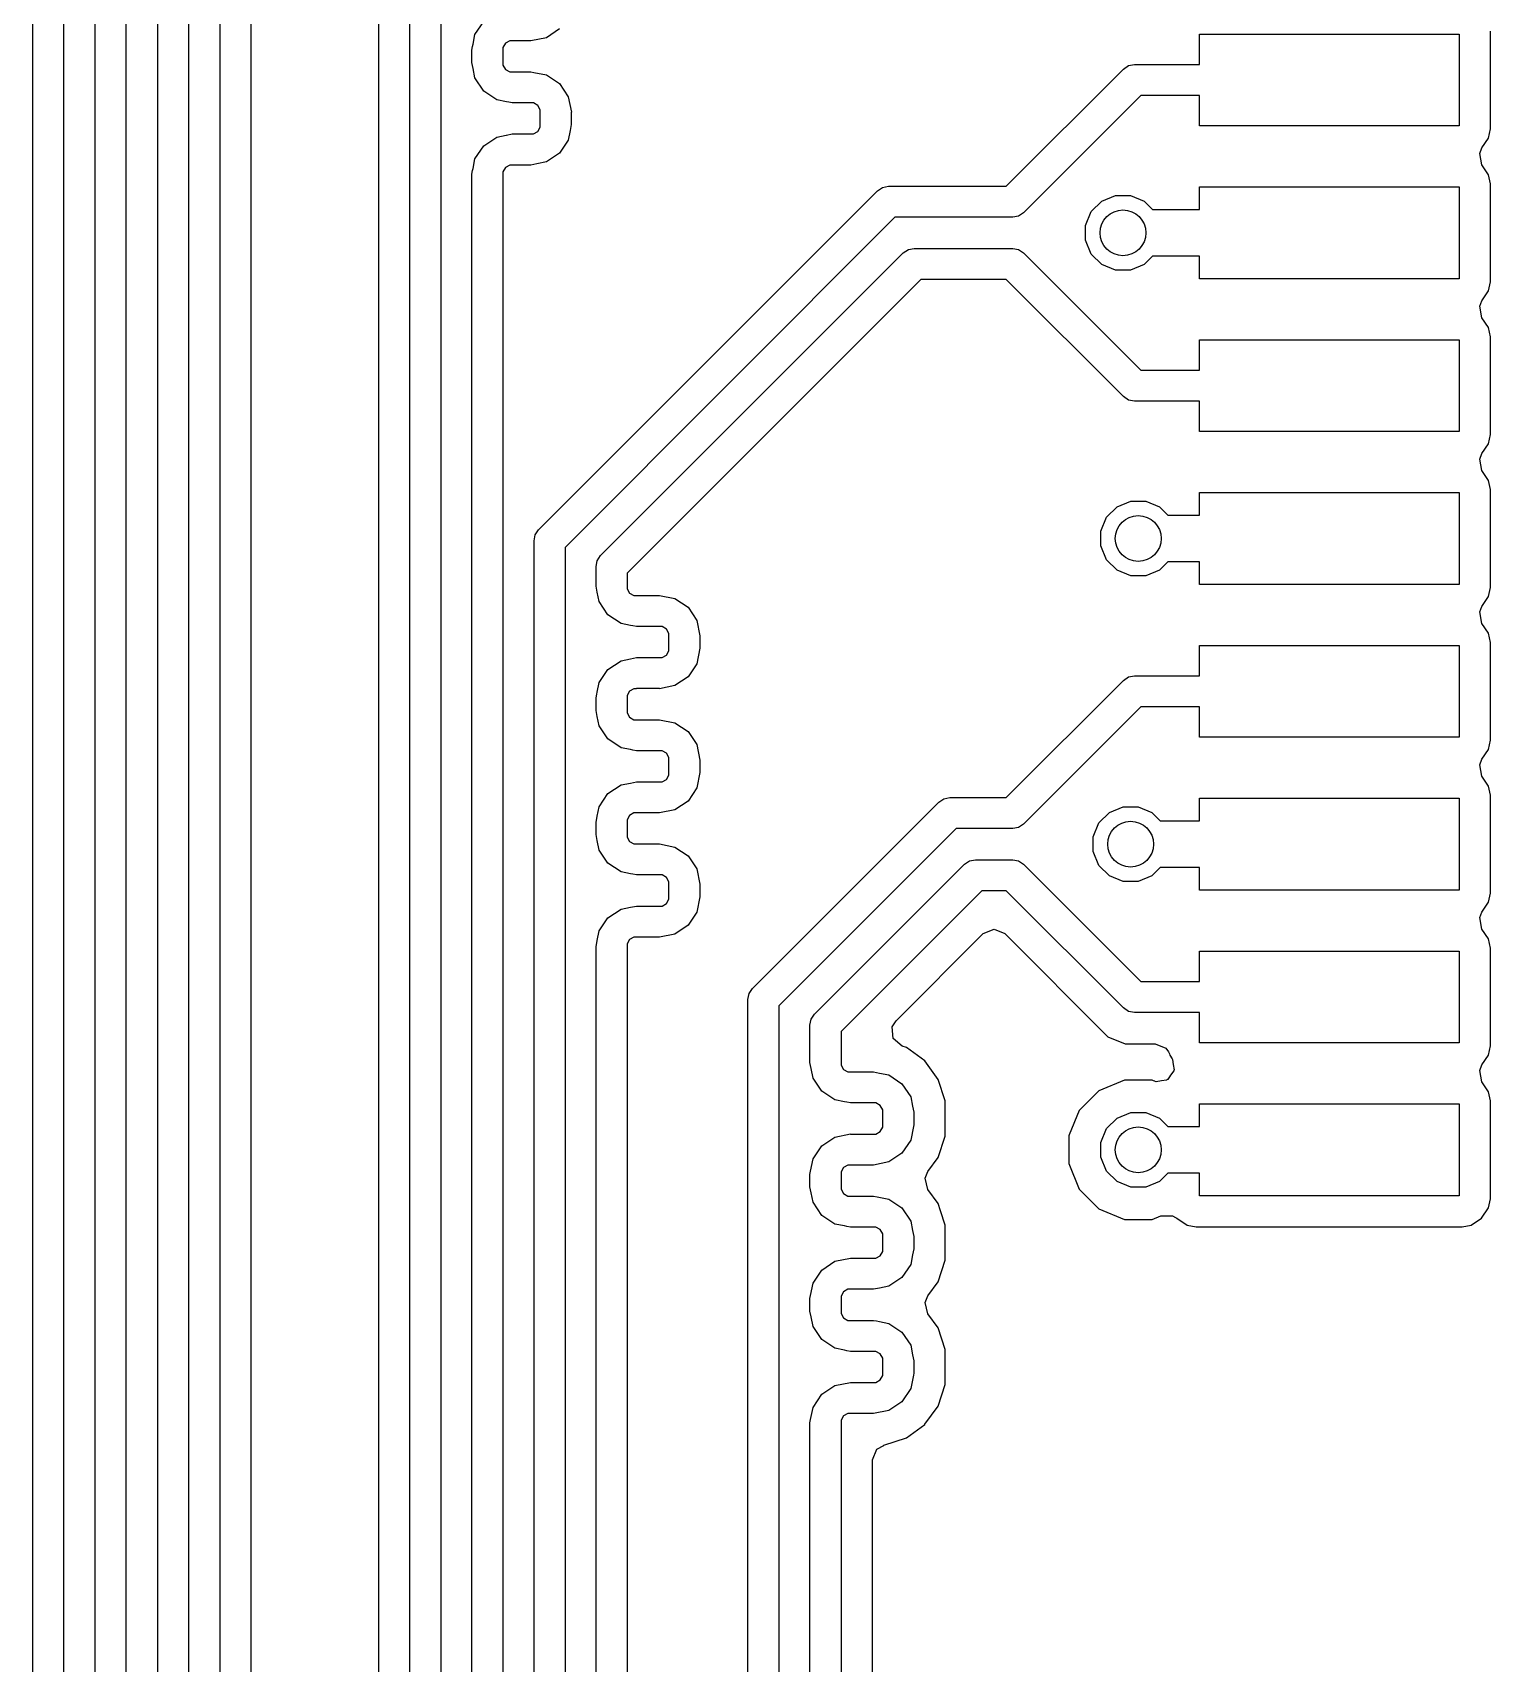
# Model space of a CAD drawing. Extents: x 92.1 to 184.9, y -117.4 to -66.6.
# Drawn here: x 150.41 to 155.18, y -98.53 to -93.19 of the extents above; entities that cross this region are included whole.
import ezdxf

# ---------------------------------------------------------------- set-up
doc = ezdxf.new("R2010")
doc.units = 0
doc.layers.add('BLACK', color=7, linetype='CONTINUOUS')

msp = doc.modelspace()

# ---------------------------------------------------------------- linework, layer by layer
at = {"layer": 'BLACK', "linetype": 'CONTINUOUS'}
for p, q in [((150.4067, -88.409506), (150.4067, -102.775791)), ((150.5092, -102.838958), (150.5092, -88.44)), ((150.6108, -88.461042), (150.6108, -102.86)), ((150.7134, -102.69), (150.7134, -88.7058)), ((150.815, -88.726842), (150.815, -102.69)), ((150.9176, -102.88), (150.9176, -88.9532)), ((151.0192, -89.002598), (151.0192, -102.88)), ((151.1217, -102.4125), (151.1217, -89.126474)), ((151.5387, -92.233822), (151.5387, -101.240915)), ((151.6412, -101.210422), (151.6412, -92.264316)), ((151.7428, -92.285358), (151.7428, -101.18938)), ((151.84827, -93.232716), (151.854471, -93.20161)), ((151.854471, -93.20161), (151.883103, -93.15878)), ((152.131056, -93.183001), (152.088217, -93.211648)), ((154.225, -93.2992), (154.225, -93.2)), ((154.225, -93.2), (155.075, -93.2)), ((155.075, -93.2), (155.075, -93.5)), ((155.1775, -93.510095), (155.177499, -93.189906)), ((151.8444, -93.252135), (151.846833, -93.239925)), ((151.844403, -93.252144), (151.8444, -93.252135)), ((151.8444, -93.25216), (151.844403, -93.252144)), ((151.8444, -93.2928), (151.8444, -93.25216)), ((151.846833, -93.239925), (151.848267, -93.23272)), ((151.848267, -93.23272), (151.84827, -93.232716)), ((151.946003, -93.244016), (151.946, -93.25216)), ((151.946, -93.25216), (151.946, -93.2928)), ((151.954175, -93.22987), (151.946003, -93.244016)), ((151.968324, -93.221701), (151.954175, -93.22987)), ((151.976492, -93.2217), (151.968324, -93.221701)), ((152.037648, -93.22168), (151.976492, -93.22168)), ((151.976492, -93.22168), (151.976492, -93.2217)), ((152.037666, -93.221676), (152.037648, -93.22168)), ((152.037678, -93.22168), (152.037666, -93.221676)), ((152.088217, -93.211648), (152.037678, -93.221728)), ((152.037678, -93.221728), (152.037678, -93.22168)), ((151.848267, -93.31224), (151.8444, -93.2928)), ((151.848291, -93.312264), (151.848267, -93.31224)), ((151.854471, -93.343337), (151.848291, -93.312264)), ((151.946, -93.2928), (151.94602, -93.2928)), ((151.94602, -93.2928), (151.94602, -93.300966)), ((151.94602, -93.300966), (151.954185, -93.31511)), ((153.976578, -93.314079), (153.993059, -93.303067)), ((153.993059, -93.303067), (154.012499, -93.2992)), ((154.012499, -93.2992), (154.225, -93.2992)), ((151.883094, -93.386183), (151.854471, -93.343337)), ((151.954185, -93.31511), (151.968327, -93.323278)), ((151.968327, -93.323278), (151.976493, -93.32328)), ((151.976493, -93.32328), (152.037656, -93.32328)), ((152.037656, -93.32328), (152.047067, -93.325152)), ((152.047067, -93.325152), (152.088196, -93.33331)), ((152.088196, -93.33331), (152.131075, -93.361929)), ((152.131075, -93.361929), (152.159737, -93.404778)), ((153.593057, -93.6976), (153.976578, -93.314079)), ((151.925933, -93.414817), (151.883094, -93.386183)), ((151.957037, -93.42101), (151.925933, -93.414817)), ((152.159737, -93.404778), (152.16982, -93.455335)), ((154.033541, -93.4008), (153.65002, -93.784321)), ((154.225, -93.4008), (154.033541, -93.4008)), ((154.225, -93.5), (154.225, -93.4008)), ((151.95704, -93.421013), (151.957037, -93.42101)), ((151.965077, -93.422611), (151.95704, -93.421013)), ((151.976468, -93.42488), (151.965077, -93.422611)), ((151.976472, -93.424878), (151.976468, -93.42488)), ((151.97648, -93.42488), (151.976472, -93.424878)), ((152.037656, -93.42488), (151.97648, -93.42488)), ((152.037672, -93.424876), (152.037656, -93.42488)), ((152.037683, -93.42488), (152.037672, -93.424876)), ((152.045862, -93.424875), (152.037683, -93.42488)), ((152.060031, -93.433046), (152.045862, -93.424875)), ((152.068216, -93.447207), (152.060031, -93.433046)), ((152.068136, -93.45536), (152.068219, -93.454938)), ((152.068136, -93.496), (152.068136, -93.45536)), ((152.068219, -93.454938), (152.068216, -93.447207)), ((152.169736, -93.455335), (152.169732, -93.455344)), ((152.169732, -93.455344), (152.169736, -93.45536)), ((152.16982, -93.455335), (152.169736, -93.455335)), ((152.169736, -93.45536), (152.169736, -93.496)), ((152.037683, -93.52648), (152.037684, -93.526436)), ((152.037684, -93.526436), (152.045842, -93.52644)), ((152.045842, -93.52644), (152.059975, -93.518287)), ((152.059975, -93.518287), (152.068136, -93.504158)), ((152.068136, -93.504158), (152.068136, -93.496)), ((152.165867, -93.515441), (152.159679, -93.546544)), ((152.165869, -93.51544), (152.165867, -93.515441)), ((152.169736, -93.496), (152.165869, -93.51544)), ((155.075, -93.5), (154.225, -93.5)), ((155.171553, -93.539993), (155.1775, -93.510095)), ((151.854471, -93.60801), (151.883103, -93.56518)), ((151.883103, -93.56518), (151.92594, -93.536559)), ((151.92594, -93.536559), (151.957014, -93.530372)), ((151.957014, -93.530372), (151.95704, -93.530347)), ((151.95704, -93.530347), (151.976468, -93.526482)), ((151.976468, -93.526482), (151.976468, -93.52648)), ((151.976468, -93.52648), (151.976472, -93.526481)), ((151.976472, -93.526481), (151.97648, -93.52648)), ((151.97648, -93.52648), (152.037656, -93.52648)), ((152.037656, -93.52648), (152.037672, -93.526483)), ((152.037672, -93.526483), (152.037683, -93.52648)), ((152.159679, -93.546544), (152.131038, -93.589389)), ((155.142552, -93.590245), (155.150014, -93.572226)), ((155.150014, -93.572226), (155.171553, -93.539993)), ((151.84827, -93.639116), (151.854471, -93.60801)), ((151.968324, -93.628101), (151.954175, -93.63627)), ((151.976492, -93.6281), (151.968324, -93.628101)), ((152.037629, -93.62808), (151.976492, -93.62808)), ((151.976492, -93.62808), (151.976492, -93.6281)), ((152.037656, -93.62808), (152.037629, -93.62808)), ((152.057096, -93.624213), (152.037656, -93.62808)), ((152.057145, -93.624163), (152.057096, -93.624213)), ((152.088178, -93.618006), (152.057145, -93.624163)), ((152.131038, -93.589389), (152.088178, -93.618006)), ((155.150018, -93.627778), (155.142552, -93.590245)), ((155.171552, -93.660004), (155.150018, -93.627778)), ((151.8444, -93.658535), (151.846833, -93.646325)), ((151.844403, -93.658544), (151.8444, -93.658535)), ((151.8444, -93.65856), (151.844403, -93.658544)), ((151.8444, -93.6992), (151.8444, -93.65856)), ((151.846833, -93.646325), (151.848267, -93.63912)), ((151.848267, -93.63912), (151.84827, -93.639116)), ((151.946003, -93.650416), (151.946, -93.65856)), ((151.946, -93.65856), (151.946, -93.6992)), ((151.954175, -93.63627), (151.946003, -93.650416)), ((155.171552, -93.660006), (155.171552, -93.660004)), ((155.171553, -93.660007), (155.171552, -93.660006)), ((155.177499, -93.689906), (155.171553, -93.660007)), ((151.8444, -94.524084), (151.8444, -93.6992)), ((151.946, -93.6992), (151.946, -94.524084)), ((152.062479, -94.821995), (153.171995, -93.712479)), ((153.171995, -93.712479), (153.188476, -93.701467)), ((153.188476, -93.701467), (153.207916, -93.6976)), ((153.207916, -93.6976), (153.593057, -93.6976)), ((153.905554, -93.746066), (153.950614, -93.727402)), ((153.950614, -93.727402), (153.999386, -93.727402)), ((153.999386, -93.727402), (154.044446, -93.746066)), ((154.225, -93.7738), (154.225, -93.7)), ((154.225, -93.7), (155.075, -93.7)), ((155.075, -93.7), (155.075, -94)), ((155.1775, -94.010095), (155.177499, -93.689906)), ((153.65002, -93.784321), (153.633539, -93.795333)), ((153.852402, -93.825614), (153.871066, -93.780554)), ((153.871066, -93.780554), (153.905554, -93.746066)), ((154.044446, -93.746066), (154.07218, -93.7738)), ((154.07218, -93.7738), (154.225, -93.7738)), ((153.228958, -93.7992), (152.1492, -94.878958)), ((153.614099, -93.7992), (153.228958, -93.7992)), ((153.633539, -93.795333), (153.614099, -93.7992)), ((153.852402, -93.874386), (153.852402, -93.825614)), ((153.871066, -93.919446), (153.852402, -93.874386)), ((152.265679, -94.906163), (153.256163, -93.915679)), ((153.256163, -93.915679), (153.272644, -93.904667)), ((153.272644, -93.904667), (153.292084, -93.9008)), ((153.292084, -93.9008), (153.614099, -93.9008)), ((153.614099, -93.9008), (153.633539, -93.904667)), ((153.633539, -93.904667), (153.65002, -93.915679)), ((153.65002, -93.915679), (154.033541, -94.2992)), ((153.905554, -93.953934), (153.871066, -93.919446)), ((154.07218, -93.9262), (154.044446, -93.953934)), ((154.225, -93.9262), (154.07218, -93.9262)), ((154.225, -94), (154.225, -93.9262)), ((153.313126, -94.0024), (152.3524, -94.963126)), ((153.593057, -94.0024), (153.313126, -94.0024)), ((153.976578, -94.385921), (153.593057, -94.0024)), ((153.950614, -93.972598), (153.905554, -93.953934)), ((153.999386, -93.972598), (153.950614, -93.972598)), ((154.044446, -93.953934), (153.999386, -93.972598)), ((155.075, -94), (154.225, -94)), ((155.150014, -94.072226), (155.171553, -94.039993)), ((155.171553, -94.039993), (155.1775, -94.010095)), ((155.142552, -94.090245), (155.150014, -94.072226)), ((155.150018, -94.127778), (155.142552, -94.090245)), ((155.171552, -94.160004), (155.150018, -94.127778)), ((155.171552, -94.160006), (155.171552, -94.160004)), ((155.171553, -94.160007), (155.171552, -94.160006)), ((155.177499, -94.189906), (155.171553, -94.160007)), ((154.225, -94.2992), (154.225, -94.2)), ((154.225, -94.2), (155.075, -94.2)), ((155.075, -94.2), (155.075, -94.5)), ((155.1775, -94.510095), (155.177499, -94.189906)), ((154.033541, -94.2992), (154.225, -94.2992)), ((153.993059, -94.396933), (153.976578, -94.385921)), ((154.012499, -94.4008), (153.993059, -94.396933)), ((154.225, -94.4008), (154.012499, -94.4008)), ((154.225, -94.5), (154.225, -94.4008)), ((151.8444, -101.126254), (151.8444, -94.524084)), ((151.946, -94.524084), (151.946, -101.105212)), ((155.075, -94.5), (154.225, -94.5)), ((155.150014, -94.572226), (155.171553, -94.539993)), ((155.171553, -94.539993), (155.1775, -94.510095)), ((155.142552, -94.590245), (155.150014, -94.572226)), ((155.150018, -94.627778), (155.142552, -94.590245)), ((155.171552, -94.660004), (155.150018, -94.627778)), ((154.225, -94.7738), (154.225, -94.7)), ((154.225, -94.7), (155.075, -94.7)), ((155.075, -94.7), (155.075, -95)), ((155.171552, -94.660006), (155.171552, -94.660004)), ((155.171553, -94.660007), (155.171552, -94.660006)), ((155.177499, -94.689906), (155.171553, -94.660007)), ((155.1775, -95.010095), (155.177499, -94.689906)), ((153.921066, -94.780554), (153.955554, -94.746066)), ((153.955554, -94.746066), (154.000614, -94.727402)), ((154.000614, -94.727402), (154.049386, -94.727402)), ((154.049386, -94.727402), (154.094446, -94.746066)), ((154.094446, -94.746066), (154.12218, -94.7738)), ((153.902402, -94.825614), (153.921066, -94.780554)), ((154.12218, -94.7738), (154.225, -94.7738)), ((152.0476, -94.857916), (152.051467, -94.838476)), ((152.0476, -101.042084), (152.0476, -94.857916)), ((152.051467, -94.838476), (152.062479, -94.821995)), ((153.902402, -94.874386), (153.902402, -94.825614)), ((152.1492, -94.878958), (152.1492, -101.021042)), ((152.254667, -94.922644), (152.265679, -94.906163)), ((153.921066, -94.919446), (153.902402, -94.874386)), ((152.2508, -94.942084), (152.254667, -94.922644)), ((152.2508, -95.005998), (152.2508, -94.942084)), ((152.3524, -94.963126), (152.3524, -95.005998)), ((153.955554, -94.953934), (153.921066, -94.919446)), ((154.000614, -94.972598), (153.955554, -94.953934)), ((154.094446, -94.953934), (154.049386, -94.972598)), ((154.12218, -94.9262), (154.094446, -94.953934)), ((154.225, -94.9262), (154.12218, -94.9262)), ((154.225, -95), (154.225, -94.9262)), ((152.254667, -95.025438), (152.2508, -95.005998)), ((152.3524, -95.005998), (152.3524, -95.005999)), ((152.3524, -95.005999), (152.352422, -95.005999)), ((152.352422, -95.005999), (152.352422, -95.014165)), ((152.352422, -95.014165), (152.360586, -95.028308)), ((154.049386, -94.972598), (154.000614, -94.972598)), ((155.075, -95), (154.225, -95)), ((155.171553, -95.039993), (155.1775, -95.010095)), ((152.254693, -95.025464), (152.254667, -95.025438)), ((152.260872, -95.056534), (152.254693, -95.025464)), ((152.289494, -95.099381), (152.260872, -95.056534)), ((152.360586, -95.028308), (152.374727, -95.036476)), ((152.374727, -95.036476), (152.382893, -95.036478)), ((152.382893, -95.036478), (152.45841, -95.036478)), ((152.45841, -95.036478), (152.458413, -95.036478)), ((152.458413, -95.036478), (152.458416, -95.036478)), ((152.458416, -95.036478), (152.508956, -95.046533)), ((152.508956, -95.046533), (152.551806, -95.075157)), ((155.142552, -95.090245), (155.150014, -95.072226)), ((155.150014, -95.072226), (155.171553, -95.039993)), ((152.332333, -95.128015), (152.289494, -95.099381)), ((152.551806, -95.075157), (152.580447, -95.117996)), ((152.580447, -95.117996), (152.590522, -95.168532)), ((155.150018, -95.127778), (155.142552, -95.090245)), ((152.363438, -95.134209), (152.332333, -95.128015)), ((152.36344, -95.134211), (152.363438, -95.134209)), ((152.370755, -95.135666), (152.36344, -95.134211)), ((152.382867, -95.138078), (152.370755, -95.135666)), ((152.382871, -95.138076), (152.382867, -95.138078)), ((152.38288, -95.138078), (152.382871, -95.138076)), ((152.458404, -95.138078), (152.38288, -95.138078)), ((152.466579, -95.138078), (152.458404, -95.138078)), ((152.480739, -95.146252), (152.466579, -95.138078)), ((152.488919, -95.160409), (152.480739, -95.146252)), ((152.48889, -95.168558), (152.488921, -95.168397)), ((152.48889, -95.209198), (152.48889, -95.168558)), ((152.488921, -95.168397), (152.488919, -95.160409)), ((152.59049, -95.168532), (152.590486, -95.168541)), ((152.590486, -95.168541), (152.59049, -95.168558)), ((152.590522, -95.168532), (152.59049, -95.168532)), ((152.59049, -95.168558), (152.59049, -95.209197)), ((155.171552, -95.160004), (155.150018, -95.127778)), ((155.171552, -95.160006), (155.171552, -95.160004)), ((155.171553, -95.160007), (155.171552, -95.160006)), ((155.177499, -95.189906), (155.171553, -95.160007)), ((152.466573, -95.23969), (152.480722, -95.231519)), ((152.480722, -95.231519), (152.488891, -95.217369)), ((152.48889, -95.209199), (152.48889, -95.209198)), ((152.488891, -95.217369), (152.48889, -95.209199)), ((152.59049, -95.209197), (152.580438, -95.259743)), ((154.225, -95.2992), (154.225, -95.2)), ((154.225, -95.2), (155.075, -95.2)), ((155.075, -95.2), (155.075, -95.5)), ((155.1775, -95.510095), (155.177499, -95.189906)), ((152.260872, -95.321208), (152.289504, -95.278379)), ((152.289504, -95.278379), (152.332341, -95.249758)), ((152.332341, -95.249758), (152.363412, -95.243572)), ((152.363412, -95.243572), (152.36344, -95.243545)), ((152.36344, -95.243545), (152.382868, -95.23968)), ((152.382868, -95.23968), (152.382868, -95.239678)), ((152.382868, -95.239678), (152.382872, -95.239679)), ((152.382872, -95.239679), (152.38288, -95.239678)), ((152.38288, -95.239678), (152.45841, -95.239678)), ((152.45841, -95.239678), (152.45847, -95.23969)), ((152.45847, -95.23969), (152.466573, -95.23969)), ((152.580438, -95.259743), (152.551809, -95.302595)), ((152.25467, -95.352314), (152.260872, -95.321208)), ((152.508961, -95.33123), (152.458416, -95.34129)), ((152.551809, -95.302595), (152.508961, -95.33123)), ((153.593057, -95.6976), (153.976578, -95.314079)), ((153.976578, -95.314079), (153.993059, -95.303067)), ((153.993059, -95.303067), (154.012499, -95.2992)), ((154.012499, -95.2992), (154.225, -95.2992)), ((152.2508, -95.371732), (152.253191, -95.359733)), ((152.250803, -95.371741), (152.2508, -95.371732)), ((152.2508, -95.371758), (152.250803, -95.371741)), ((152.2508, -95.412398), (152.2508, -95.371758)), ((152.253191, -95.359733), (152.254667, -95.352318)), ((152.254667, -95.352318), (152.25467, -95.352314)), ((152.352403, -95.363616), (152.3524, -95.371758)), ((152.3524, -95.371758), (152.3524, -95.412398)), ((152.360575, -95.349469), (152.352403, -95.363616)), ((152.374724, -95.341301), (152.360575, -95.349469)), ((152.382892, -95.3413), (152.374724, -95.341301)), ((152.45841, -95.341278), (152.382892, -95.341278)), ((152.382892, -95.341278), (152.382892, -95.3413)), ((152.458413, -95.341277), (152.45841, -95.341278)), ((152.458416, -95.341278), (152.458413, -95.341277)), ((152.458416, -95.34129), (152.458416, -95.341278)), ((152.254667, -95.431838), (152.2508, -95.412398)), ((152.254693, -95.431864), (152.254667, -95.431838)), ((152.260872, -95.462934), (152.254693, -95.431864)), ((152.3524, -95.412398), (152.3524, -95.412399)), ((152.3524, -95.412399), (152.352422, -95.412399)), ((152.352422, -95.412399), (152.352422, -95.420565)), ((152.352422, -95.420565), (152.360586, -95.434708)), ((152.360586, -95.434708), (152.374727, -95.442876)), ((152.374727, -95.442876), (152.382893, -95.442878)), ((152.382893, -95.442878), (152.45841, -95.442878)), ((152.45841, -95.442878), (152.458413, -95.442878)), ((152.458413, -95.442878), (152.458416, -95.442878)), ((152.458416, -95.442878), (152.508956, -95.452933)), ((154.033541, -95.4008), (153.65002, -95.784321)), ((154.225, -95.4008), (154.033541, -95.4008)), ((154.225, -95.5), (154.225, -95.4008)), ((152.289494, -95.505781), (152.260872, -95.462934)), ((152.508956, -95.452933), (152.551806, -95.481557)), ((152.551806, -95.481557), (152.580447, -95.524396)), ((155.075, -95.5), (154.225, -95.5)), ((152.332333, -95.534415), (152.289494, -95.505781)), ((152.363438, -95.540609), (152.332333, -95.534415)), ((152.36344, -95.540611), (152.363438, -95.540609)), ((152.370755, -95.542066), (152.36344, -95.540611)), ((152.382867, -95.544478), (152.370755, -95.542066)), ((152.382871, -95.544476), (152.382867, -95.544478)), ((152.38288, -95.544478), (152.382871, -95.544476)), ((152.458404, -95.544478), (152.38288, -95.544478)), ((152.466579, -95.544478), (152.458404, -95.544478)), ((152.480739, -95.552652), (152.466579, -95.544478)), ((152.488919, -95.566809), (152.480739, -95.552652)), ((152.580447, -95.524396), (152.590522, -95.574932)), ((155.150014, -95.572226), (155.171553, -95.539993)), ((155.171553, -95.539993), (155.1775, -95.510095)), ((152.48889, -95.574958), (152.488921, -95.574797)), ((152.48889, -95.615598), (152.48889, -95.574958)), ((152.488921, -95.574797), (152.488919, -95.566809)), ((152.59049, -95.574932), (152.590486, -95.574941)), ((152.590486, -95.574941), (152.59049, -95.574958)), ((152.590522, -95.574932), (152.59049, -95.574932)), ((152.59049, -95.574958), (152.59049, -95.615597)), ((155.142552, -95.590245), (155.150014, -95.572226)), ((155.150018, -95.627778), (155.142552, -95.590245)), ((152.289504, -95.684779), (152.332341, -95.656158)), ((152.332341, -95.656158), (152.363412, -95.649972)), ((152.363412, -95.649972), (152.36344, -95.649945)), ((152.36344, -95.649945), (152.382868, -95.64608)), ((152.382868, -95.64608), (152.382868, -95.646078)), ((152.382868, -95.646078), (152.382872, -95.646079)), ((152.382872, -95.646079), (152.38288, -95.646078)), ((152.38288, -95.646078), (152.45841, -95.646078)), ((152.45841, -95.646078), (152.45847, -95.64609)), ((152.45847, -95.64609), (152.466573, -95.64609)), ((152.466573, -95.64609), (152.480722, -95.637919)), ((152.480722, -95.637919), (152.488891, -95.623769)), ((152.48889, -95.615599), (152.48889, -95.615598)), ((152.488891, -95.623769), (152.48889, -95.615599)), ((152.59049, -95.615597), (152.580438, -95.666143)), ((155.171552, -95.660004), (155.150018, -95.627778)), ((155.171552, -95.660006), (155.171552, -95.660004)), ((155.171553, -95.660007), (155.171552, -95.660006)), ((155.177499, -95.689906), (155.171553, -95.660007)), ((152.260872, -95.727608), (152.289504, -95.684779)), ((152.551809, -95.708995), (152.508961, -95.73763)), ((152.580438, -95.666143), (152.551809, -95.708995)), ((152.762479, -96.321995), (153.371995, -95.712479)), ((153.371995, -95.712479), (153.388476, -95.701467)), ((153.388476, -95.701467), (153.407916, -95.6976)), ((153.407916, -95.6976), (153.593057, -95.6976)), ((154.225, -95.7738), (154.225, -95.7)), ((154.225, -95.7), (155.075, -95.7)), ((155.075, -95.7), (155.075, -96)), ((155.1775, -96.010095), (155.177499, -95.689906)), ((152.2508, -95.778132), (152.253191, -95.766133)), ((152.253191, -95.766133), (152.254667, -95.758718)), ((152.254667, -95.758718), (152.25467, -95.758714)), ((152.25467, -95.758714), (152.260872, -95.727608)), ((152.360575, -95.755869), (152.352403, -95.770016)), ((152.374724, -95.747701), (152.360575, -95.755869)), ((152.382892, -95.7477), (152.374724, -95.747701)), ((152.45841, -95.747678), (152.382892, -95.747678)), ((152.382892, -95.747678), (152.382892, -95.7477)), ((152.458413, -95.747677), (152.45841, -95.747678)), ((152.458416, -95.747678), (152.458413, -95.747677)), ((152.508961, -95.73763), (152.458416, -95.74769)), ((152.458416, -95.74769), (152.458416, -95.747678)), ((153.896066, -95.780554), (153.930554, -95.746066)), ((153.930554, -95.746066), (153.975614, -95.727402)), ((153.975614, -95.727402), (154.024386, -95.727402)), ((154.024386, -95.727402), (154.069446, -95.746066)), ((154.069446, -95.746066), (154.09718, -95.7738)), ((152.250803, -95.778141), (152.2508, -95.778132)), ((152.2508, -95.778158), (152.250803, -95.778141)), ((152.2508, -95.818798), (152.2508, -95.778158)), ((152.254667, -95.838238), (152.2508, -95.818798)), ((152.352403, -95.770016), (152.3524, -95.778158)), ((152.3524, -95.778158), (152.3524, -95.818798)), ((152.3524, -95.818798), (152.3524, -95.818799)), ((152.3524, -95.818799), (152.352422, -95.818799)), ((152.352422, -95.818799), (152.352422, -95.826965)), ((153.428958, -95.7992), (152.8492, -96.378958)), ((153.614099, -95.7992), (153.428958, -95.7992)), ((153.633539, -95.795333), (153.614099, -95.7992)), ((153.65002, -95.784321), (153.633539, -95.795333)), ((153.877402, -95.825614), (153.896066, -95.780554)), ((154.09718, -95.7738), (154.225, -95.7738)), ((152.254693, -95.838264), (152.254667, -95.838238)), ((152.260872, -95.869334), (152.254693, -95.838264)), ((152.289494, -95.912181), (152.260872, -95.869334)), ((152.352422, -95.826965), (152.360586, -95.841108)), ((152.360586, -95.841108), (152.374727, -95.849276)), ((152.374727, -95.849276), (152.382893, -95.849278)), ((152.382893, -95.849278), (152.45841, -95.849278)), ((152.45841, -95.849278), (152.458413, -95.849278)), ((152.458413, -95.849278), (152.458416, -95.849278)), ((152.458416, -95.849278), (152.508956, -95.859333)), ((152.508956, -95.859333), (152.551806, -95.887957)), ((153.877402, -95.874386), (153.877402, -95.825614)), ((152.332333, -95.940815), (152.289494, -95.912181)), ((152.551806, -95.887957), (152.580447, -95.930796)), ((152.965679, -96.406163), (153.456163, -95.915679)), ((153.456163, -95.915679), (153.472643, -95.904667)), ((153.472643, -95.904667), (153.472644, -95.904667)), ((153.472644, -95.904667), (153.492084, -95.9008)), ((153.492084, -95.9008), (153.614099, -95.9008)), ((153.614099, -95.9008), (153.633539, -95.904667)), ((153.633539, -95.904667), (153.65002, -95.915679)), ((153.65002, -95.915679), (154.033541, -96.2992)), ((153.896066, -95.919446), (153.877402, -95.874386)), ((153.930554, -95.953934), (153.896066, -95.919446)), ((154.09718, -95.9262), (154.069446, -95.953934)), ((154.225, -95.9262), (154.09718, -95.9262)), ((154.225, -96), (154.225, -95.9262)), ((152.363438, -95.947009), (152.332333, -95.940815)), ((152.36344, -95.947011), (152.363438, -95.947009)), ((152.370755, -95.948466), (152.36344, -95.947011)), ((152.382867, -95.950878), (152.370755, -95.948466)), ((152.382871, -95.950876), (152.382867, -95.950878)), ((152.38288, -95.950878), (152.382871, -95.950876)), ((152.458404, -95.950878), (152.38288, -95.950878)), ((152.466579, -95.950878), (152.458404, -95.950878)), ((152.480739, -95.959052), (152.466579, -95.950878)), ((152.488919, -95.973209), (152.480739, -95.959052)), ((152.488921, -95.981197), (152.488919, -95.973209)), ((152.580447, -95.930796), (152.590522, -95.981332)), ((153.975614, -95.972598), (153.930554, -95.953934)), ((154.024386, -95.972598), (153.975614, -95.972598)), ((154.069446, -95.953934), (154.024386, -95.972598)), ((152.480722, -96.044319), (152.488891, -96.030169)), ((152.48889, -95.981358), (152.488921, -95.981197)), ((152.48889, -96.021998), (152.48889, -95.981358)), ((152.48889, -96.021999), (152.48889, -96.021998)), ((152.488891, -96.030169), (152.48889, -96.021999)), ((152.59049, -96.021997), (152.580438, -96.072543)), ((152.59049, -95.981332), (152.590486, -95.981341)), ((152.590486, -95.981341), (152.59049, -95.981358)), ((152.590522, -95.981332), (152.59049, -95.981332)), ((152.59049, -95.981358), (152.59049, -96.021997)), ((153.513126, -96.0024), (153.0524, -96.463126)), ((153.593057, -96.0024), (153.513126, -96.0024)), ((153.976578, -96.385921), (153.593057, -96.0024)), ((155.075, -96), (154.225, -96)), ((155.171553, -96.039993), (155.1775, -96.010095)), ((152.289504, -96.091179), (152.332341, -96.062558)), ((152.332341, -96.062558), (152.363412, -96.056372)), ((152.363412, -96.056372), (152.36344, -96.056345)), ((152.36344, -96.056345), (152.382868, -96.05248)), ((152.382868, -96.05248), (152.382868, -96.052478)), ((152.382868, -96.052478), (152.382872, -96.052479)), ((152.382872, -96.052479), (152.38288, -96.052478)), ((152.38288, -96.052478), (152.45841, -96.052478)), ((152.45841, -96.052478), (152.45847, -96.05249)), ((152.45847, -96.05249), (152.466573, -96.05249)), ((152.466573, -96.05249), (152.480722, -96.044319)), ((152.580438, -96.072543), (152.551809, -96.115395)), ((155.142552, -96.090245), (155.150014, -96.072226)), ((155.150014, -96.072226), (155.171553, -96.039993)), ((152.25467, -96.165114), (152.260872, -96.134008)), ((152.260872, -96.134008), (152.289504, -96.091179)), ((152.551809, -96.115395), (152.508961, -96.14403)), ((153.517736, -96.142745), (153.55309, -96.128101)), ((153.55309, -96.128101), (153.588445, -96.142746)), ((155.150018, -96.127778), (155.142552, -96.090245)), ((155.171552, -96.160004), (155.150018, -96.127778)), ((152.2508, -96.184532), (152.253191, -96.172533)), ((152.250803, -96.184541), (152.2508, -96.184532)), ((152.2508, -96.184558), (152.250803, -96.184541)), ((152.2508, -96.225198), (152.2508, -96.184558)), ((152.253191, -96.172533), (152.254667, -96.165118)), ((152.254667, -96.165118), (152.25467, -96.165114)), ((152.352403, -96.176416), (152.3524, -96.184558)), ((152.3524, -96.184558), (152.3524, -96.225198)), ((152.360575, -96.162269), (152.352403, -96.176416)), ((152.374724, -96.154101), (152.360575, -96.162269)), ((152.382892, -96.1541), (152.374724, -96.154101)), ((152.45841, -96.154078), (152.382892, -96.154078)), ((152.382892, -96.154078), (152.382892, -96.1541)), ((152.458413, -96.154077), (152.45841, -96.154078)), ((152.458416, -96.154078), (152.458413, -96.154077)), ((152.508961, -96.14403), (152.458416, -96.15409)), ((152.458416, -96.15409), (152.458416, -96.154078)), ((153.23237, -96.428112), (153.517736, -96.142745)), ((153.588445, -96.142746), (153.925658, -96.479959)), ((155.171552, -96.160006), (155.171552, -96.160004)), ((155.171553, -96.160007), (155.171552, -96.160006)), ((155.177499, -96.189906), (155.171553, -96.160007)), ((155.1775, -96.510095), (155.177499, -96.189906)), ((152.2508, -96.45421), (152.2508, -96.225198)), ((152.3524, -96.225198), (152.3524, -96.45421)), ((154.225, -96.2992), (154.225, -96.2)), ((154.225, -96.2), (155.075, -96.2)), ((155.075, -96.2), (155.075, -96.5)), ((154.033541, -96.2992), (154.225, -96.2992)), ((152.7476, -96.357916), (152.751467, -96.338476)), ((152.751467, -96.338476), (152.762479, -96.321995)), ((152.7476, -100.742084), (152.7476, -96.357916)), ((152.8492, -96.378958), (152.8492, -100.721042)), ((152.954667, -96.422644), (152.965679, -96.406163)), ((153.993059, -96.396933), (153.976578, -96.385921)), ((154.012499, -96.4008), (153.993059, -96.396933)), ((154.225, -96.4008), (154.012499, -96.4008)), ((154.225, -96.5), (154.225, -96.4008)), ((152.2508, -100.957916), (152.2508, -96.45421)), ((152.3524, -96.45421), (152.3524, -100.936874)), ((152.9508, -96.442084), (152.954667, -96.422644)), ((152.9508, -96.564589), (152.9508, -96.442084)), ((153.220185, -96.447982), (153.23237, -96.428112)), ((153.223163, -96.486134), (153.220185, -96.447982)), ((153.0524, -96.463126), (153.0524, -96.564589)), ((153.252247, -96.511006), (153.223163, -96.486134)), ((153.266326, -96.51559), (153.252247, -96.511006)), ((153.925658, -96.479959), (153.925664, -96.479963)), ((153.925664, -96.479963), (153.982003, -96.503299)), ((153.982003, -96.503299), (153.982004, -96.503299)), ((153.982004, -96.503299), (153.982006, -96.5033)), ((153.982006, -96.5033), (154.080114, -96.5033)), ((154.080114, -96.5033), (154.115469, -96.517945)), ((155.075, -96.5), (154.225, -96.5)), ((155.171553, -96.539993), (155.1775, -96.510095)), ((152.954667, -96.584029), (152.9508, -96.564589)), ((153.0524, -96.564589), (153.052399, -96.564593)), ((153.052399, -96.564593), (153.0524, -96.564596)), ((153.0524, -96.564596), (153.052431, -96.564596)), ((153.052431, -96.564596), (153.05243, -96.57276)), ((153.266328, -96.515591), (153.266326, -96.51559)), ((153.326405, -96.559295), (153.266328, -96.515591)), ((153.370038, -96.619425), (153.326405, -96.559295)), ((154.115469, -96.517945), (154.123907, -96.529171)), ((154.123907, -96.529171), (154.127643, -96.535952)), ((154.127643, -96.535952), (154.128447, -96.539993)), ((154.128447, -96.539993), (154.136557, -96.552131)), ((154.136557, -96.552131), (154.137589, -96.554003)), ((154.137589, -96.554003), (154.139488, -96.571062)), ((155.150014, -96.572226), (155.171553, -96.539993)), ((152.954703, -96.584065), (152.954667, -96.584029)), ((152.960876, -96.615121), (152.954703, -96.584065)), ((152.989495, -96.657969), (152.960876, -96.615121)), ((153.05243, -96.57276), (153.060591, -96.586901)), ((153.060591, -96.586901), (153.074729, -96.595067)), ((153.074729, -96.595067), (153.082893, -96.595069)), ((153.082893, -96.595069), (153.158448, -96.595069)), ((153.158448, -96.595069), (153.158466, -96.595072)), ((153.158466, -96.595072), (153.158478, -96.595069)), ((153.158478, -96.595069), (153.168403, -96.597049)), ((153.168403, -96.597049), (153.177888, -96.598936)), ((153.177888, -96.598936), (153.177895, -96.598943)), ((153.177895, -96.598943), (153.208999, -96.605149)), ((153.208999, -96.605149), (153.251816, -96.633796)), ((153.392953, -96.690095), (153.370038, -96.619425)), ((154.119345, -96.620148), (154.117925, -96.621925)), ((154.121575, -96.619705), (154.119345, -96.620148)), ((154.131104, -96.605442), (154.121575, -96.619705)), ((154.141824, -96.592036), (154.131104, -96.605442)), ((154.139488, -96.571062), (154.142835, -96.587885)), ((154.142835, -96.587885), (154.141572, -96.589774)), ((154.141572, -96.589774), (154.141824, -96.592036)), ((155.142552, -96.590245), (155.150014, -96.572226)), ((155.150018, -96.627778), (155.142552, -96.590245)), ((153.032333, -96.686605), (152.989495, -96.657969)), ((153.251816, -96.633796), (153.280411, -96.676647)), ((153.896128, -96.657138), (153.832138, -96.721128)), ((153.896134, -96.657134), (153.896128, -96.657138)), ((153.979746, -96.6225), (153.896134, -96.657134)), ((153.979747, -96.6225), (153.979746, -96.6225)), ((154.070253, -96.6225), (153.979747, -96.6225)), ((154.070254, -96.6225), (154.070253, -96.6225)), ((154.074664, -96.624327), (154.070254, -96.6225)), ((154.079392, -96.62576), (154.074664, -96.624327)), ((154.079892, -96.62616), (154.079392, -96.62576)), ((154.080489, -96.626093), (154.079892, -96.62616)), ((154.084043, -96.627171), (154.080489, -96.626093)), ((154.100865, -96.623824), (154.084043, -96.627171)), ((154.117925, -96.621925), (154.100865, -96.623824)), ((155.171552, -96.660004), (155.150018, -96.627778)), ((155.171552, -96.660006), (155.171552, -96.660004)), ((155.171553, -96.660007), (155.171552, -96.660006)), ((155.177499, -96.689906), (155.171553, -96.660007)), ((153.063437, -96.692799), (153.032333, -96.686605)), ((153.06344, -96.692802), (153.063437, -96.692799)), ((153.071782, -96.694461), (153.06344, -96.692802)), ((153.082867, -96.696669), (153.071782, -96.694461)), ((153.082871, -96.696667), (153.082867, -96.696669)), ((153.08288, -96.696669), (153.082871, -96.696667)), ((153.158418, -96.696669), (153.08288, -96.696669)), ((153.166572, -96.696674), (153.158418, -96.696669)), ((153.18069, -96.704837), (153.166572, -96.696674)), ((153.188835, -96.718964), (153.18069, -96.704837)), ((153.188831, -96.727118), (153.188835, -96.718964)), ((153.188928, -96.727118), (153.188831, -96.727118)), ((153.188931, -96.727129), (153.188928, -96.727118)), ((153.188928, -96.727149), (153.188931, -96.727129)), ((153.188928, -96.767789), (153.188928, -96.727149)), ((153.280411, -96.676647), (153.286547, -96.707595)), ((153.286547, -96.707595), (153.286661, -96.707709)), ((153.286661, -96.707709), (153.290528, -96.727149)), ((153.290528, -96.727149), (153.290528, -96.767789)), ((153.392951, -96.692124), (153.392952, -96.691401)), ((153.392956, -96.696482), (153.392951, -96.692124)), ((153.392952, -96.691328), (153.392953, -96.690095)), ((153.392958, -96.691387), (153.392952, -96.691328)), ((153.392952, -96.691401), (153.392958, -96.691387)), ((153.393028, -96.696656), (153.392956, -96.696482)), ((153.393028, -96.764762), (153.393028, -96.696656)), ((153.832134, -96.721134), (153.79901, -96.801102)), ((153.832138, -96.721128), (153.832134, -96.721134)), ((153.955554, -96.746066), (154.000614, -96.727402)), ((154.000614, -96.727402), (154.049386, -96.727402)), ((154.049386, -96.727402), (154.094446, -96.746066)), ((154.225, -96.7738), (154.225, -96.7)), ((154.225, -96.7), (155.075, -96.7)), ((155.075, -96.7), (155.075, -97)), ((155.1775, -97.010095), (155.177499, -96.689906)), ((153.180756, -96.79014), (153.18893, -96.775974)), ((153.188928, -96.767793), (153.188928, -96.767789)), ((153.188928, -96.767796), (153.188928, -96.767793)), ((153.18893, -96.775974), (153.188928, -96.767796)), ((153.289332, -96.7738), (153.280483, -96.818333)), ((153.290528, -96.767789), (153.289332, -96.7738)), ((153.393028, -96.767768), (153.393028, -96.764762)), ((153.393035, -96.804919), (153.393028, -96.767768)), ((153.902402, -96.825614), (153.921066, -96.780554)), ((153.921066, -96.780554), (153.955554, -96.746066)), ((154.094446, -96.746066), (154.12218, -96.7738)), ((154.12218, -96.7738), (154.225, -96.7738)), ((152.989452, -96.836931), (153.032307, -96.808272)), ((153.032307, -96.808272), (153.082867, -96.7982)), ((153.082867, -96.7982), (153.082867, -96.798269)), ((153.082867, -96.798269), (153.082871, -96.79827)), ((153.082871, -96.79827), (153.08288, -96.798269)), ((153.08288, -96.798269), (153.158448, -96.798269)), ((153.158448, -96.798269), (153.158743, -96.798327)), ((153.158743, -96.798327), (153.166596, -96.798324)), ((153.166596, -96.798324), (153.180756, -96.79014)), ((153.280483, -96.818333), (153.251863, -96.861195)), ((153.370091, -96.875589), (153.393035, -96.804919)), ((153.79901, -96.801102), (153.7975, -96.804747)), ((153.7975, -96.804747), (153.7975, -96.895253)), ((153.902402, -96.874386), (153.902402, -96.825614)), ((152.952969, -96.919446), (152.96083, -96.87981)), ((152.96083, -96.87981), (152.989452, -96.836931)), ((153.251863, -96.861195), (153.209021, -96.889846)), ((153.336902, -96.921298), (153.370091, -96.875589)), ((153.921066, -96.919446), (153.902402, -96.874386)), ((152.9508, -96.930349), (152.952969, -96.919446)), ((152.9508, -96.970989), (152.9508, -96.930349)), ((153.060563, -96.907982), (153.052395, -96.922144)), ((153.052395, -96.922144), (153.0524, -96.930318)), ((153.0524, -96.930318), (153.052396, -96.930329)), ((153.052396, -96.930329), (153.0524, -96.930349)), ((153.0524, -96.930349), (153.0524, -96.970989)), ((153.074718, -96.899802), (153.060563, -96.907982)), ((153.082533, -96.8998), (153.074718, -96.899802)), ((153.08288, -96.899869), (153.082533, -96.8998)), ((153.082893, -96.899869), (153.08288, -96.899869)), ((153.158448, -96.899869), (153.082893, -96.899869)), ((153.158466, -96.899865), (153.158448, -96.899869)), ((153.158478, -96.899869), (153.158466, -96.899865)), ((153.209021, -96.889846), (153.158478, -96.899928)), ((153.158478, -96.899928), (153.158478, -96.899869)), ((153.327981, -96.942844), (153.336902, -96.921298)), ((153.7975, -96.895253), (153.832135, -96.978868)), ((153.955554, -96.953934), (153.921066, -96.919446)), ((154.12218, -96.9262), (154.094446, -96.953934)), ((154.225, -96.9262), (154.12218, -96.9262)), ((154.225, -97), (154.225, -96.9262)), ((152.954667, -96.990429), (152.9508, -96.970989)), ((152.954703, -96.990465), (152.954667, -96.990429)), ((152.960876, -97.021521), (152.954703, -96.990465)), ((153.0524, -96.970989), (153.052399, -96.970993)), ((153.052399, -96.970993), (153.0524, -96.970996)), ((153.0524, -96.970996), (153.052431, -96.970996)), ((153.052431, -96.970996), (153.05243, -96.97916)), ((153.05243, -96.97916), (153.060591, -96.993301)), ((153.060591, -96.993301), (153.074729, -97.001467)), ((153.336908, -96.980055), (153.327981, -96.942844)), ((153.3701, -97.025752), (153.336908, -96.980055)), ((153.832135, -96.978868), (153.896132, -97.042865)), ((154.000614, -96.972598), (153.955554, -96.953934)), ((154.049386, -96.972598), (154.000614, -96.972598)), ((154.094446, -96.953934), (154.049386, -96.972598)), ((152.989495, -97.064369), (152.960876, -97.021521)), ((153.074729, -97.001467), (153.082893, -97.001469)), ((153.082893, -97.001469), (153.158454, -97.001469)), ((153.158454, -97.001469), (153.171122, -97.003988)), ((153.171122, -97.003988), (153.208993, -97.011505)), ((153.208993, -97.011505), (153.251862, -97.040142)), ((153.251862, -97.040142), (153.280496, -97.083012)), ((153.377749, -97.049324), (153.3701, -97.025752)), ((153.896132, -97.042865), (153.979747, -97.0775)), ((155.075, -97), (154.225, -97)), ((155.148898, -97.073898), (155.171553, -97.039993)), ((155.171553, -97.039993), (155.1775, -97.010095)), ((153.032333, -97.093005), (152.989495, -97.064369)), ((153.063437, -97.099199), (153.032333, -97.093005)), ((153.06344, -97.099202), (153.063437, -97.099199)), ((153.071782, -97.100861), (153.06344, -97.099202)), ((153.082867, -97.103069), (153.071782, -97.100861)), ((153.280496, -97.083012), (153.286667, -97.114109)), ((153.393049, -97.096466), (153.377749, -97.049324)), ((153.393034, -97.126481), (153.393049, -97.096468)), ((153.393048, -97.096467), (153.393049, -97.096466)), ((153.393049, -97.096468), (153.393048, -97.096467)), ((153.979747, -97.0775), (153.979749, -97.0775)), ((153.979749, -97.0775), (154.070251, -97.0775)), ((154.070251, -97.0775), (154.070253, -97.0775)), ((154.070253, -97.0775), (154.099104, -97.065549)), ((154.099104, -97.065549), (154.13737, -97.065549)), ((154.13737, -97.065549), (154.146626, -97.071733)), ((154.146626, -97.071733), (154.147008, -97.071162)), ((154.147008, -97.071162), (154.151101, -97.073897)), ((154.151101, -97.073897), (154.151102, -97.073898)), ((154.151102, -97.073898), (154.185007, -97.096553)), ((154.185007, -97.096553), (154.214905, -97.1025)), ((155.085094, -97.102499), (155.114993, -97.096553)), ((155.114993, -97.096553), (155.148898, -97.073898)), ((153.082871, -97.103067), (153.082867, -97.103069)), ((153.08288, -97.103069), (153.082871, -97.103067)), ((153.158454, -97.103069), (153.08288, -97.103069)), ((153.158471, -97.103065), (153.158454, -97.103069)), ((153.158483, -97.103069), (153.158471, -97.103065)), ((153.166643, -97.103066), (153.158483, -97.103069)), ((153.180777, -97.111224), (153.166643, -97.103066)), ((153.188934, -97.125359), (153.180777, -97.111224)), ((153.188931, -97.133518), (153.188934, -97.125359)), ((153.188934, -97.133518), (153.188931, -97.133518)), ((153.188937, -97.133529), (153.188934, -97.133518)), ((153.188934, -97.133549), (153.188937, -97.133529)), ((153.188934, -97.174189), (153.188934, -97.133549)), ((153.286667, -97.114109), (153.290534, -97.133549)), ((153.290534, -97.133549), (153.290534, -97.174189)), ((153.393034, -97.173898), (153.393034, -97.126481)), ((154.214905, -97.1025), (155.085094, -97.102499)), ((153.032307, -97.214672), (153.082867, -97.2046)), ((153.082867, -97.2046), (153.082867, -97.204669)), ((153.082867, -97.204669), (153.082871, -97.20467)), ((153.082871, -97.20467), (153.08288, -97.204669)), ((153.08288, -97.204669), (153.158454, -97.204669)), ((153.158454, -97.204669), (153.158471, -97.204672)), ((153.158471, -97.204672), (153.158483, -97.204669)), ((153.158483, -97.204669), (153.158483, -97.204634)), ((153.158483, -97.204634), (153.166641, -97.204638)), ((153.166641, -97.204638), (153.180775, -97.196484)), ((153.180775, -97.196484), (153.188935, -97.182354)), ((153.188934, -97.174193), (153.188934, -97.174189)), ((153.188934, -97.174196), (153.188934, -97.174193)), ((153.188935, -97.182354), (153.188934, -97.174196)), ((153.286667, -97.193629), (153.280481, -97.224732)), ((153.290534, -97.174189), (153.286667, -97.193629)), ((153.393034, -97.174168), (153.393034, -97.173898)), ((153.393036, -97.211331), (153.393034, -97.174168)), ((152.96083, -97.28621), (152.989452, -97.243331)), ((152.989452, -97.243331), (153.032307, -97.214672)), ((153.280481, -97.224732), (153.251842, -97.267582)), ((153.370068, -97.282019), (153.393036, -97.211331)), ((152.952905, -97.326163), (152.96083, -97.28621)), ((153.060563, -97.314382), (153.052395, -97.328544)), ((153.074718, -97.306202), (153.060563, -97.314382)), ((153.082533, -97.3062), (153.074718, -97.306202)), ((153.08288, -97.306269), (153.082533, -97.3062)), ((153.082893, -97.306269), (153.08288, -97.306269)), ((153.158425, -97.306269), (153.082893, -97.306269)), ((153.158454, -97.306269), (153.158425, -97.306269)), ((153.177894, -97.302402), (153.158454, -97.306269)), ((153.177932, -97.302363), (153.177894, -97.302402)), ((153.20898, -97.296203), (153.177932, -97.302363)), ((153.251842, -97.267582), (153.20898, -97.296203)), ((153.33686, -97.327711), (153.370068, -97.282019)), ((152.9508, -97.336749), (152.952905, -97.326163)), ((152.9508, -97.377389), (152.9508, -97.336749)), ((153.052395, -97.328544), (153.0524, -97.336718)), ((153.0524, -97.336718), (153.052396, -97.336729)), ((153.052396, -97.336729), (153.0524, -97.336749)), ((153.0524, -97.336749), (153.0524, -97.377389)), ((153.327926, -97.349256), (153.33686, -97.327711)), ((153.336838, -97.386472), (153.327926, -97.349256)), ((152.954667, -97.396829), (152.9508, -97.377389)), ((152.954703, -97.396865), (152.954667, -97.396829)), ((152.960876, -97.427921), (152.954703, -97.396865)), ((153.0524, -97.377389), (153.052399, -97.377393)), ((153.052399, -97.377393), (153.0524, -97.377396)), ((153.0524, -97.377396), (153.052431, -97.377396)), ((153.052431, -97.377396), (153.05243, -97.38556)), ((153.05243, -97.38556), (153.060591, -97.399701)), ((153.060591, -97.399701), (153.074729, -97.407867)), ((153.074729, -97.407867), (153.082893, -97.407869)), ((153.082893, -97.407869), (153.158448, -97.407869)), ((153.158448, -97.407869), (153.158466, -97.407872)), ((153.158466, -97.407872), (153.158478, -97.407869)), ((153.158478, -97.407869), (153.168403, -97.409849)), ((153.168403, -97.409849), (153.177888, -97.411736)), ((153.177888, -97.411736), (153.177895, -97.411743)), ((153.177895, -97.411743), (153.208999, -97.417949)), ((153.208999, -97.417949), (153.251816, -97.446596)), ((153.370038, -97.432225), (153.336838, -97.386472)), ((152.989495, -97.470769), (152.960876, -97.427921)), ((153.032333, -97.499405), (152.989495, -97.470769)), ((153.251816, -97.446596), (153.280411, -97.489447)), ((153.392953, -97.502895), (153.370038, -97.432225)), ((153.063437, -97.505599), (153.032333, -97.499405)), ((153.06344, -97.505602), (153.063437, -97.505599)), ((153.071782, -97.507261), (153.06344, -97.505602)), ((153.082867, -97.509469), (153.071782, -97.507261)), ((153.082871, -97.509467), (153.082867, -97.509469)), ((153.08288, -97.509469), (153.082871, -97.509467)), ((153.158418, -97.509469), (153.08288, -97.509469)), ((153.166572, -97.509474), (153.158418, -97.509469)), ((153.18069, -97.517637), (153.166572, -97.509474)), ((153.188835, -97.531764), (153.18069, -97.517637)), ((153.280411, -97.489447), (153.286547, -97.520395)), ((153.286547, -97.520395), (153.286661, -97.520509)), ((153.286661, -97.520509), (153.290528, -97.539949)), ((153.392951, -97.504924), (153.392952, -97.504201)), ((153.392956, -97.509282), (153.392951, -97.504924)), ((153.392952, -97.504128), (153.392953, -97.502895)), ((153.392958, -97.504187), (153.392952, -97.504128)), ((153.392952, -97.504201), (153.392958, -97.504187)), ((153.393028, -97.509456), (153.392956, -97.509282)), ((153.393028, -97.580568), (153.393028, -97.509456)), ((153.188831, -97.539918), (153.188835, -97.531764)), ((153.188928, -97.539918), (153.188831, -97.539918)), ((153.188931, -97.539929), (153.188928, -97.539918)), ((153.188928, -97.539949), (153.188931, -97.539929)), ((153.188928, -97.580589), (153.188928, -97.539949)), ((153.188928, -97.580593), (153.188928, -97.580589)), ((153.188928, -97.580596), (153.188928, -97.580593)), ((153.18893, -97.588774), (153.188928, -97.580596)), ((153.290528, -97.580589), (153.289207, -97.587227)), ((153.290528, -97.539949), (153.290528, -97.580589)), ((153.393035, -97.617719), (153.393028, -97.580568)), ((152.989452, -97.649731), (153.032307, -97.621072)), ((153.032307, -97.621072), (153.082867, -97.611)), ((153.082867, -97.611), (153.082867, -97.611069)), ((153.082867, -97.611069), (153.082871, -97.61107)), ((153.082871, -97.61107), (153.08288, -97.611069)), ((153.08288, -97.611069), (153.158448, -97.611069)), ((153.158448, -97.611069), (153.158743, -97.611127)), ((153.158743, -97.611127), (153.166596, -97.611124)), ((153.166596, -97.611124), (153.180756, -97.60294)), ((153.180756, -97.60294), (153.18893, -97.588774)), ((153.280483, -97.631133), (153.251863, -97.673995)), ((153.289207, -97.587227), (153.280483, -97.631133)), ((153.370091, -97.688389), (153.393035, -97.617719)), ((152.96083, -97.69261), (152.989452, -97.649731)), ((153.251863, -97.673995), (153.209021, -97.702646)), ((152.9508, -97.743149), (152.952905, -97.732563)), ((152.952905, -97.732563), (152.96083, -97.69261)), ((153.060563, -97.720782), (153.052395, -97.734944)), ((153.052395, -97.734944), (153.0524, -97.743118)), ((153.074718, -97.712602), (153.060563, -97.720782)), ((153.082533, -97.7126), (153.074718, -97.712602)), ((153.08288, -97.712669), (153.082533, -97.7126)), ((153.082893, -97.712669), (153.08288, -97.712669)), ((153.158448, -97.712669), (153.082893, -97.712669)), ((153.158466, -97.712665), (153.158448, -97.712669)), ((153.158478, -97.712669), (153.158466, -97.712665)), ((153.209021, -97.702646), (153.158478, -97.712728)), ((153.158478, -97.712728), (153.158478, -97.712669)), ((153.327056, -97.747661), (153.37009, -97.68839)), ((153.37009, -97.68839), (153.370091, -97.688389)), ((152.9508, -97.783789), (152.9508, -97.743149)), ((152.9508, -98.731142), (152.9508, -97.783789)), ((153.0524, -97.743118), (153.052396, -97.743129)), ((153.052396, -97.743129), (153.0524, -97.743149)), ((153.0524, -97.743149), (153.0524, -97.783789)), ((153.0524, -97.783789), (153.0524, -98.731142)), ((153.191947, -97.816426), (153.26634, -97.792213)), ((153.26634, -97.792213), (153.26634, -97.792212)), ((153.26634, -97.792212), (153.266343, -97.792212)), ((153.266343, -97.792212), (153.326436, -97.748514)), ((153.326436, -97.748514), (153.327056, -97.747661)), ((153.1549, -97.864371), (153.169545, -97.829016)), ((153.169545, -97.829016), (153.192274, -97.817431)), ((153.192274, -97.817431), (153.191947, -97.816426)), ((153.1549, -100.573707), (153.1549, -97.864371))]:
    msp.add_line(p, q, dxfattribs=at)
at = {"layer": 'BLACK'}
for centre in [(153.975, -93.85), (154.025, -94.85), (154, -95.85), (154.025, -96.85)]:
    msp.add_circle(centre, 0.075, dxfattribs=at)

doc.saveas('drawing.dxf')
